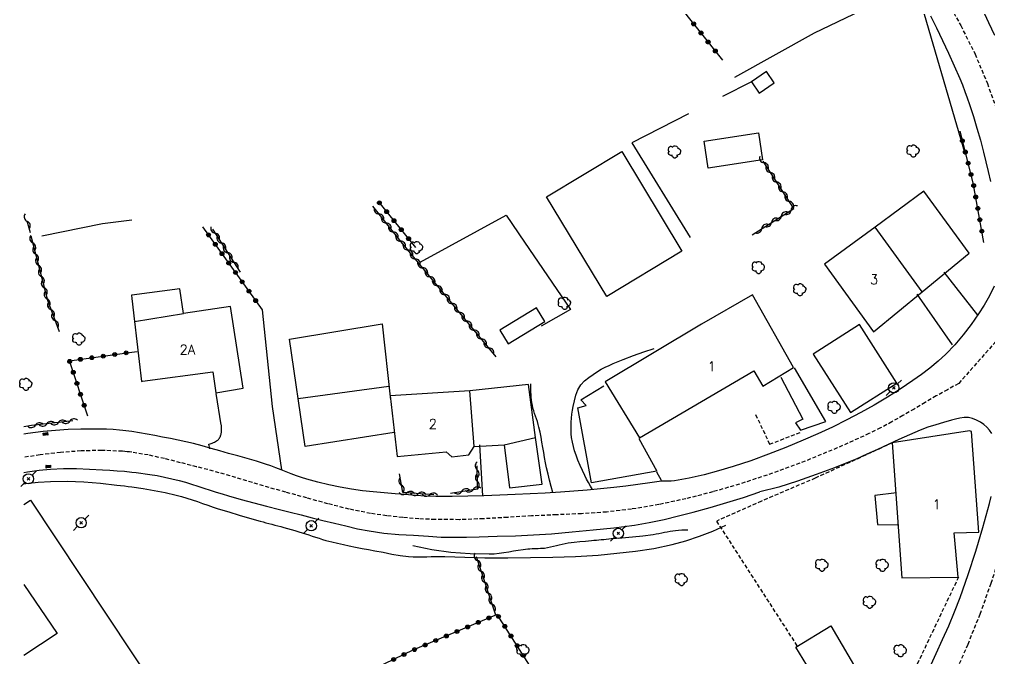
# Model space of a CAD drawing. Header units: millimetres. Extents: x 182998 to 184000, y 151998 to 153001.
# Drawn here: x 182999.4 to 183125.3, y 152199.2 to 152282.2 of the extents above; entities that cross this region are included whole.
import ezdxf
from ezdxf.enums import TextEntityAlignment as Align

# ---------------------------------------------------------------- set-up
doc = ezdxf.new("R2010")
doc.units = ezdxf.units.MM
doc.linetypes.add('DASHED', pattern=[0.75, 0.5, -0.25])
doc.layers.get('0').update_dxf_attribs({"linetype": 'CONTINUOUS'})
for name, color, linetype in [('W0001', 6, 'DASHED'), ('W0008', 7, 'CONTINUOUS'), ('W0017', 7, 'CONTINUOUS'), ('W0071', 7, 'CONTINUOUS'), ('W0101', 7, 'CONTINUOUS'), ('W0104', 1, 'CONTINUOUS'), ('W0112', 1, 'DASHED'), ('W0211', 2, 'CONTINUOUS'), ('W0300', 7, 'CONTINUOUS'), ('W0310', 3, 'CONTINUOUS'), ('W0323', 7, 'CONTINUOUS'), ('W0330', 7, 'CONTINUOUS'), ('W0333', 7, 'CONTINUOUS'), ('W0401', 7, 'CONTINUOUS'), ('W0473', 7, 'CONTINUOUS'), ('W0991', 7, 'CONTINUOUS')]:
    doc.layers.add(name, color=color, linetype=linetype)
doc.styles.get("Standard").update_dxf_attribs({"font": 'romans.shx', "width": 0.85})

# ---------------------------------------------------------------- blocks, each defined once
blk = doc.blocks.new('T300')
for p, q in [((-0.8, 0.51), (-0.86, 0.34)), ((-0.86, 0.34), (-0.86, 0.17)), ((-0.86, 0.17), (-0.74, 0.06)), ((-0.69, 0.63), (-0.8, 0.51)), ((-0.8, -0.06), (-0.74, 0.06)), ((-0.74, 0.06), (-0.69, 0.11)), ((-0.57, 0.69), (-0.69, 0.63)), ((-0.46, 0.69), (-0.57, 0.69)), ((-0.29, 0.63), (-0.46, 0.69)), ((-0.29, 0.63), (-0.17, 0.74)), ((-0.23, 0.57), (-0.29, 0.63)), ((-0.17, 0.74), (-0.06, 0.8)), ((-0.06, 0.8), (0.06, 0.8)), ((0.06, 0.8), (0.23, 0.74)), ((0.23, 0.74), (0.34, 0.63)), ((0.34, 0.63), (0.4, 0.51)), ((0.46, 0.46), (0.34, 0.46)), ((0.4, 0.51), (0.4, 0.46)), ((0.57, 0.4), (0.46, 0.46)), ((0.57, 0.4), (0.69, 0.29)), ((0.69, 0.29), (0.74, 0.17)), ((0.74, 0.06), (0.69, -0.17)), ((0.74, 0.17), (0.74, 0.06)), ((-0.8, -0.17), (-0.8, -0.06)), ((-0.8, -0.23), (-0.8, -0.17)), ((-0.74, -0.34), (-0.8, -0.23)), ((-0.69, -0.4), (-0.74, -0.34)), ((-0.51, -0.46), (-0.69, -0.4)), ((-0.4, -0.46), (-0.51, -0.46)), ((-0.4, -0.46), (-0.34, -0.46)), ((-0.34, -0.46), (-0.34, -0.4)), ((-0.34, -0.51), (-0.34, -0.46)), ((-0.29, -0.63), (-0.34, -0.51)), ((-0.17, -0.74), (-0.29, -0.63)), ((-0.06, -0.8), (-0.17, -0.74)), ((0.06, -0.8), (-0.06, -0.8)), ((0.17, -0.74), (0.06, -0.8)), ((0.23, -0.69), (0.17, -0.74)), ((0.29, -0.46), (0.23, -0.46)), ((0.29, -0.63), (0.23, -0.69)), ((0.46, -0.4), (0.29, -0.46)), ((0.34, -0.51), (0.29, -0.63)), ((0.34, -0.51), (0.34, -0.46)), ((0.57, -0.34), (0.46, -0.4)), ((0.63, -0.29), (0.57, -0.34)), ((0.69, -0.17), (0.63, -0.29))]:
    blk.add_line(p, q)
blk = doc.blocks.new('T401')
for p, q in [((-0.3, 0.3), (0, 0.3)), ((-0.3, -0.25), (-0.3, 0.3)), ((-0.3, 0.15), (0, 0.15)), ((-0.3, 0), (0, 0)), ((0, 0.3), (0, -0.25)), ((-0.3, -0.15), (0, -0.15)), ((-0.3, -0.25), (-0.3, -0.3)), ((-0.3, -0.3), (0, -0.3)), ((0, -0.3), (0, -0.25))]:
    blk.add_line(p, q)
blk = doc.blocks.new('T473')
for p, q in [((-0.166667, 0.166667), (0.166667, -0.166667)), ((-0.166667, -0.166667), (0.166667, 0.166667)), ((0.500001, 0.500001), (1.000002, 1.000002)), ((-1.000002, -1.000002), (-0.500001, -0.500001))]:
    blk.add_line(p, q)
blk.add_ellipse((0, 0), major_axis=(0.471405, 0.471405), ratio=1, start_param=5.4977871438, end_param=11.780972451)
blk = doc.blocks.new('t310o')
at = {"color": 0, "linetype": 'Continuous'}
for centre, start, end in [((-0.5, 0.38), 216.8699, 323.1304), ((0.5, -0.37), 36.8699, 143.1303)]:
    blk.add_arc(centre, 0.625, start, end, dxfattribs=at)
blk = doc.blocks.new('t323o')
at = {"color": 0, "linetype": 'Continuous'}
for radius in [0.25, 0.15]:
    blk.add_circle((0, 0), radius, dxfattribs=at)

msp = doc.modelspace()

# ---------------------------------------------------------------- linework, layer by layer
at = {"layer": 'W0001'}
for points in [[(183119.59, 152285.01), (183121.59, 152281.4), (183123.45, 152277.7), (183125.05, 152273.89), (183126.18, 152270.69)], [(183130.62, 152245.4), (183121.33, 152234.91), (183119.87, 152234.11), (183118.42, 152233.29), (183116.98, 152232.45), (183115.54, 152231.6), (183114.1, 152230.75), (183112.65, 152229.93), (183111.18, 152229.14), (183109.68, 152228.4), (183105.57, 152226.55), (183101.4, 152224.83), (183097.16, 152223.26), (183092.88, 152221.85), (183089.42, 152220.84), (183085.93, 152219.95), (183082.41, 152219.2), (183078.86, 152218.6), (183075.62, 152218.22), (183072.37, 152218), (183069.12, 152217.86), (183065.88, 152217.71), (183062.76, 152217.53), (183059.64, 152217.35), (183056.51, 152217.23), (183053.37, 152217.24), (183051.27, 152217.34), (183049.17, 152217.5), (183047.08, 152217.73), (183045, 152218.04), (183042.21, 152218.6), (183039.45, 152219.29), (183036.72, 152220.05), (183033.98, 152220.8), (183032.53, 152221.2), (183031.09, 152221.61), (183029.64, 152222.04), (183028.2, 152222.48), (183026.76, 152222.91), (183025.32, 152223.33), (183023.87, 152223.73), (183022.41, 152224.1), (183020.32, 152224.63), (183018.23, 152225.16), (183016.13, 152225.63), (183014, 152225.98)], [(183120.84, 152197.17), (183122.54, 152201.05), (183124.11, 152204.98), (183125.55, 152208.97), (183126.84, 152213.01), (183127.79, 152216.31), (183128.63, 152219.64), (183129.34, 152223), (183129.87, 152226.39), (183130.15, 152228.76), (183130.38, 152231.13), (183130.54, 152233.51), (183130.65, 152235.88), (183130.71, 152238.26), (183130.72, 152240.64), (183130.69, 152243.02), (183130.62, 152245.4)], [(183014, 152225.98), (183013.69, 152226.02), (183013.39, 152226.06), (183013.08, 152226.09), (183012.77, 152226.11), (183010.09, 152226.23), (183007.41, 152226.16), (183004.74, 152225.95), (183002.08, 152225.64), (183000, 152225.32)]]:
    msp.add_lwpolyline(points, dxfattribs=at)
at = {"layer": 'W0008'}
for points in [[(183108.74, 152306.1), (183109.76, 152305.13), (183110.74, 152304.14), (183111.7, 152303.12), (183112.63, 152302.07), (183113.58, 152300.91), (183114.5, 152299.72), (183115.39, 152298.52), (183116.26, 152297.3), (183117.42, 152295.67), (183118.55, 152294.03), (183119.65, 152292.37), (183120.7, 152290.66), (183121.92, 152288.49), (183123.06, 152286.28), (183124.16, 152284.04), (183125.22, 152281.79), (183125.97, 152280.14)], [(183117.68, 152282.67), (183118.44, 152281.1), (183119.23, 152279.47), (183120, 152277.83), (183120.75, 152276.18), (183121.47, 152274.52), (183121.81, 152273.68), (183122.13, 152272.84), (183122.44, 152271.99), (183122.74, 152271.13)], [(183122.74, 152271.13), (183123.23, 152269.6), (183123.69, 152268.06), (183124.14, 152266.51), (183124.56, 152264.96), (183124.87, 152263.7), (183125.17, 152262.43), (183125.45, 152261.16)], [(183125.92, 152247.55), (183125.32, 152246.3), (183124.63, 152245.1), (183123.9, 152243.94), (183122.95, 152242.56), (183121.93, 152241.23), (183120.84, 152239.95), (183119.68, 152238.73), (183118.67, 152237.8), (183117.6, 152236.92), (183116.5, 152236.09), (183115.38, 152235.29), (183113.74, 152234.18), (183112.07, 152233.13), (183110.36, 152232.12), (183108.63, 152231.16), (183106.79, 152230.19), (183104.93, 152229.26), (183103.05, 152228.39), (183101.14, 152227.55), (183098.9, 152226.61), (183096.64, 152225.72), (183094.36, 152224.89), (183092.05, 152224.13), (183090.17, 152223.57), (183088.28, 152223.06), (183086.36, 152222.62), (183084.42, 152222.29), (183084.01, 152222.24), (183083.6, 152222.22), (183083.18, 152222.21), (183082.77, 152222.23)], [(183125.64, 152228.42), (183125.33, 152228.84), (183124.98, 152229.24), (183124.58, 152229.59), (183124.14, 152229.9), (183123.66, 152230.17), (183123.14, 152230.38), (183122.6, 152230.5), (183122.03, 152230.51), (183121.47, 152230.43), (183120.93, 152230.28), (183120.4, 152230.14), (183119.37, 152229.86), (183118.35, 152229.56), (183117.34, 152229.23), (183116.34, 152228.85), (183114.94, 152228.26), (183113.55, 152227.65), (183112.17, 152227.01), (183110.79, 152226.36), (183109.41, 152225.72), (183108.02, 152225.1), (183106.61, 152224.52), (183105.19, 152223.98), (183102.81, 152223.11), (183100.42, 152222.23), (183098, 152221.45), (183095.52, 152220.86)], [(183014, 152228.67), (183013.6, 152228.72), (183013.21, 152228.78), (183012.81, 152228.82), (183012.41, 152228.87), (183011.56, 152228.94), (183010.7, 152228.98), (183009.85, 152229), (183008.99, 152229), (183007.37, 152228.98), (183005.74, 152228.93), (183004.11, 152228.83), (183002.49, 152228.67), (183000.49, 152228.43), (183000, 152228.35)], [(183082.77, 152222.23), (183081.22, 152222), (183079.67, 152221.78), (183078.12, 152221.59), (183076.57, 152221.41), (183074.84, 152221.22), (183073.1, 152221.07), (183071.36, 152220.92), (183069.63, 152220.8), (183067.67, 152220.68), (183065.7, 152220.57), (183063.74, 152220.49), (183061.78, 152220.41), (183059.7, 152220.34), (183057.63, 152220.27), (183055.56, 152220.23), (183053.48, 152220.25), (183052.15, 152220.3), (183050.82, 152220.39), (183049.49, 152220.49), (183048.17, 152220.6), (183046.75, 152220.72), (183045.34, 152220.84), (183043.93, 152220.99), (183042.52, 152221.18), (183041.05, 152221.44), (183039.59, 152221.74), (183038.14, 152222.08), (183036.71, 152222.48), (183036.03, 152222.69), (183035.36, 152222.92), (183034.69, 152223.17), (183034.03, 152223.43), (183033.37, 152223.7), (183032.7, 152223.95), (183032.04, 152224.2), (183031.36, 152224.43), (183030.17, 152224.81), (183028.96, 152225.16), (183027.75, 152225.5), (183026.54, 152225.84), (183025.41, 152226.16), (183024.28, 152226.49), (183023.14, 152226.81), (183022, 152227.1), (183021, 152227.34), (183020.01, 152227.56), (183019.01, 152227.76), (183018, 152227.96), (183017, 152228.15), (183016, 152228.33), (183015, 152228.51), (183014, 152228.67)], [(183000, 152223.34), (183000.46, 152223.43), (183001.96, 152223.65), (183003.46, 152223.8), (183005.14, 152223.87), (183006.82, 152223.87), (183008.5, 152223.8), (183010.18, 152223.72), (183011.14, 152223.66), (183012.09, 152223.59), (183013.05, 152223.51), (183014, 152223.41)], [(183014, 152223.41), (183014.58, 152223.35), (183015.16, 152223.27), (183015.74, 152223.2), (183016.32, 152223.11), (183017.29, 152222.95), (183018.25, 152222.76), (183019.2, 152222.55), (183020.15, 152222.31), (183020.96, 152222.09), (183021.76, 152221.85), (183022.56, 152221.6), (183023.35, 152221.34), (183024.15, 152221.08), (183024.94, 152220.82), (183025.74, 152220.57), (183026.54, 152220.33), (183028.19, 152219.87), (183029.84, 152219.42), (183031.5, 152218.99), (183033.15, 152218.57), (183034.56, 152218.2), (183035.97, 152217.84), (183037.39, 152217.48), (183038.8, 152217.13), (183040.3, 152216.77), (183041.79, 152216.41), (183043.3, 152216.06), (183044.81, 152215.76), (183046.72, 152215.48), (183048.65, 152215.32), (183050.57, 152215.21), (183052.49, 152215.07), (183054.14, 152214.97), (183055.78, 152214.95), (183057.43, 152214.97), (183059.07, 152215.02), (183061.43, 152215.09), (183063.78, 152215.15), (183066.13, 152215.25), (183068.48, 152215.41), (183071.17, 152215.65), (183073.87, 152215.89), (183076.56, 152216.17), (183079.24, 152216.53), (183081.17, 152216.86), (183083.08, 152217.27), (183084.98, 152217.72), (183086.87, 152218.21), (183089.05, 152218.81), (183091.22, 152219.45), (183093.38, 152220.13), (183095.52, 152220.86)], [(183125.33, 152219.31), (183125.53, 152220.24)], [(183117.32, 152197.49), (183118.42, 152199.86), (183119.23, 152201.66), (183120.03, 152203.46), (183120.79, 152205.27), (183121.5, 152207.11), (183122.57, 152210.12), (183123.57, 152213.16), (183124.48, 152216.23), (183125.33, 152219.31)]]:
    msp.add_lwpolyline(points, dxfattribs=at)
at = {"layer": 'W0017'}
for points in [[(183119.38, 152249.37), (183123.76, 152243.8)], [(183120.51, 152239.92), (183115.93, 152246.5)], [(183025.61, 152229.53), (183024.94, 152233.61)], [(183024.01, 152227.02), (183024.16, 152227.07), (183024.3, 152227.12), (183024.44, 152227.18), (183024.59, 152227.24), (183024.73, 152227.31), (183024.87, 152227.37), (183025.01, 152227.45), (183025.14, 152227.55), (183025.23, 152227.63), (183025.31, 152227.72), (183025.38, 152227.83), (183025.44, 152227.93), (183025.49, 152228.03), (183025.52, 152228.13), (183025.55, 152228.24), (183025.58, 152228.34), (183025.6, 152228.45), (183025.62, 152228.56), (183025.63, 152228.67), (183025.63, 152228.79), (183025.64, 152228.88), (183025.64, 152228.97), (183025.64, 152229.06), (183025.63, 152229.16), (183025.63, 152229.25), (183025.62, 152229.34), (183025.62, 152229.44), (183025.61, 152229.53)], [(183024.12, 152226.42), (183024.01, 152227.02)], [(183059.54, 152220.33), (183059.16, 152226.97)], [(183082.77, 152222.31), (183082.13, 152223.39)]]:
    msp.add_lwpolyline(points, dxfattribs=at)
at = {"layer": 'W0071'}
for points in [[(183073.78, 152221.16), (183073.52, 152221.6), (183073.27, 152222.04), (183073.02, 152222.49), (183072.8, 152222.95), (183072.48, 152223.6), (183072.19, 152224.27), (183071.91, 152224.94), (183071.67, 152225.62), (183071.48, 152226.17), (183071.31, 152226.73), (183071.18, 152227.3), (183071.09, 152227.88), (183071.04, 152228.39), (183071.02, 152228.89), (183071.02, 152229.4), (183071.03, 152229.91), (183071.07, 152230.42), (183071.12, 152230.92), (183071.19, 152231.43), (183071.28, 152231.93), (183071.44, 152232.65), (183071.64, 152233.38), (183071.91, 152234.08), (183072.3, 152234.74), (183072.76, 152235.27), (183073.3, 152235.71), (183073.87, 152236.1), (183074.45, 152236.47), (183074.93, 152236.76), (183075.43, 152237.03), (183075.94, 152237.26), (183076.46, 152237.49), (183077.77, 152238.04), (183079.1, 152238.55), (183080.45, 152239.02), (183081.8, 152239.45)], [(183068.64, 152220.74), (183068.42, 152221.54), (183068.21, 152222.35), (183068.02, 152223.16), (183067.84, 152223.97), (183067.7, 152224.63), (183067.58, 152225.29), (183067.46, 152225.95), (183067.36, 152226.61), (183067.24, 152227.28), (183067.13, 152227.94), (183066.99, 152228.6), (183066.84, 152229.26), (183066.75, 152229.61), (183066.64, 152229.97), (183066.52, 152230.32), (183066.4, 152230.67), (183066.28, 152231.02), (183066.17, 152231.37), (183066.07, 152231.73), (183065.99, 152232.09), (183065.93, 152232.43), (183065.88, 152232.78), (183065.85, 152233.12), (183065.82, 152233.46), (183065.8, 152233.81), (183065.79, 152234.16), (183065.79, 152234.5), (183065.8, 152234.85)]]:
    msp.add_lwpolyline(points, dxfattribs=at)
at = {"layer": 'W0101'}
for points in [[(183110.47, 152255.23), (183103.9, 152250.39), (183110.26, 152241.63), (183116.57, 152246.8)], [(183116.57, 152246.8), (183110.47, 152255.23), (183110.47, 152255.23)], [(183014, 152246.39), (183013.95, 152246.39), (183014, 152245.97)], [(183014.35, 152242.98), (183015.25, 152235.18), (183015.39, 152235.23), (183024.53, 152236.44), (183024.89, 152233.72), (183028.44, 152234.29), (183026.79, 152244.93), (183020.7, 152244.02)], [(183014.35, 152242.98), (183020.7, 152244.02)], [(183122.74, 152228.76), (183112.68, 152227.19)], [(183123.01, 152228.68), (183122.74, 152228.76)], [(183123.95, 152215.62), (183123.01, 152228.68)], [(183112.68, 152227.19), (183113.95, 152209.67), (183121.28, 152209.78), (183120.76, 152215.51), (183123.95, 152215.62)]]:
    msp.add_lwpolyline(points, dxfattribs=at)
for points in [[(183094.56, 152246.42), (183087.95, 152242.62), (183075.44, 152235.15), (183079.9, 152227.85), (183094.75, 152236.56), (183095.91, 152234.57), (183099.87, 152237)], [(183048.42, 152225.43), (183054.78, 152226.06), (183055.55, 152225.4), (183057.73, 152225.67), (183058.44, 152226.72), (183057.86, 152233.94), (183047.51, 152233.3)]]:
    msp.add_lwpolyline(points, close=True, dxfattribs=at)
at = {"layer": 'W0104'}
for points in [[(183096.37, 152275.43), (183094.42, 152274.1), (183095.42, 152272.62), (183097.37, 152273.95), (183096.37, 152275.43)], [(183088.27, 152266.39), (183095.33, 152267.47), (183095.86, 152263.96), (183088.81, 152262.88), (183088.27, 152266.39)], [(183077.59, 152265.04), (183085.41, 152252.09), (183075.64, 152246.19), (183067.82, 152259.14), (183077.59, 152265.04)], [(183062.85, 152240.05), (183067.62, 152242.95), (183066.52, 152244.74), (183061.76, 152241.85), (183062.85, 152240.05)], [(183107.28, 152231.13), (183113.29, 152234.96), (183108.44, 152242.56), (183102.44, 152238.73), (183107.28, 152231.13)], [(183111.34, 152189.18), (183109.41, 152185.32), (183105.88, 152191.32), (183100.18, 152200.66), (183104.72, 152203.45), (183110.32, 152193.94), (183108.99, 152193.17)]]:
    msp.add_lwpolyline(points, close=True, dxfattribs=at)
for points in [[(183116.79, 152259.89), (183110.47, 152255.23)], [(183116.57, 152246.8), (183122.71, 152251.82), (183116.79, 152259.89)], [(183020.7, 152244.02), (183020.21, 152247.21), (183014, 152246.39)], [(183014, 152245.97), (183014.35, 152242.98)], [(183048.06, 152228.54), (183036.49, 152226.75), (183034.45, 152240.69), (183046.49, 152242.64), (183047.57, 152232.78)], [(183098.25, 152235.73), (183101.09, 152230.3), (183100.15, 152229.81), (183100.81, 152228.87), (183104.09, 152229.97), (183100.01, 152236.94)], [(183058.44, 152226.72), (183062.33, 152226.94), (183063.04, 152221.38), (183067.26, 152221.85), (183066.38, 152227.88), (183065.47, 152234.79), (183057.86, 152233.94)], [(183047.37, 152234.53), (183035.58, 152232.92)], [(183079.79, 152227.77), (183082.13, 152223.53), (183073.65, 152222.01), (183071.89, 152231.76), (183072.99, 152232.07), (183072.3, 152232.81), (183075.27, 152234.6)], [(183062.33, 152226.94), (183066.38, 152227.88)], [(183113.26, 152220.72), (183110.43, 152220.39), (183110.78, 152216.59), (183113.4, 152216.56)]]:
    msp.add_lwpolyline(points, dxfattribs=at)
at = {"layer": 'W0112'}
for points in [[(183094.97, 152230.88), (183096.79, 152227.03), (183100.89, 152228.62)], [(183112.68, 152227.19), (183102.71, 152222.62), (183095.72, 152219.64), (183089.93, 152217.05)], [(183100.37, 152200.86), (183089.93, 152217.05)], [(183111.5, 152189.04), (183121.39, 152209.92)]]:
    msp.add_lwpolyline(points, dxfattribs=at)
at = {"layer": 'W0211'}
for points in [[(183000, 152221.87), (183000.25, 152221.91), (183001.85, 152222.09), (183003.46, 152222.2), (183005.61, 152222.23), (183007.77, 152222.14), (183009.91, 152221.96), (183012.05, 152221.73), (183012.54, 152221.68), (183013.03, 152221.62), (183013.51, 152221.55), (183014, 152221.49)], [(183014, 152221.49), (183015.45, 152221.27), (183016.9, 152221.02), (183018.34, 152220.74), (183019.77, 152220.41), (183020.46, 152220.23), (183021.15, 152220.02), (183021.83, 152219.8), (183022.51, 152219.57), (183023.18, 152219.33), (183023.86, 152219.1), (183024.54, 152218.87), (183025.22, 152218.65), (183026.57, 152218.24), (183027.93, 152217.83), (183029.29, 152217.44), (183030.65, 152217.05), (183031.03, 152216.94), (183031.41, 152216.84), (183031.79, 152216.74), (183032.18, 152216.63), (183032.56, 152216.53), (183032.94, 152216.43), (183033.32, 152216.33), (183033.71, 152216.22), (183034.2, 152216.09), (183034.68, 152215.95), (183035.17, 152215.82), (183035.66, 152215.67), (183036.1, 152215.54), (183036.54, 152215.39), (183036.98, 152215.25), (183037.42, 152215.1), (183037.86, 152214.95), (183038.3, 152214.81), (183038.74, 152214.67), (183039.19, 152214.54), (183039.94, 152214.34), (183040.7, 152214.16), (183041.46, 152213.99), (183042.22, 152213.83), (183043.05, 152213.66), (183043.88, 152213.5), (183044.72, 152213.34), (183045.55, 152213.19), (183046.64, 152212.99), (183047.73, 152212.77), (183048.83, 152212.58), (183049.93, 152212.45), (183050.52, 152212.41), (183051.1, 152212.4), (183051.69, 152212.4), (183052.27, 152212.41), (183052.86, 152212.43), (183053.44, 152212.44), (183054.03, 152212.45), (183054.61, 152212.45), (183059.82, 152212.29), (183060.56, 152212.28), (183061.31, 152212.27), (183062.05, 152212.28), (183062.8, 152212.29), (183065.73, 152212.32), (183068.66, 152212.36), (183071.6, 152212.45), (183074.53, 152212.64), (183076.95, 152212.86), (183079.36, 152213.13), (183081.77, 152213.49), (183084.15, 152214), (183085.93, 152214.49), (183087.69, 152215.07), (183089.42, 152215.74), (183091.11, 152216.5)]]:
    msp.add_lwpolyline(points, dxfattribs=at)
at = {"layer": 'W0300'}
for points in [[(183092.27, 152274.71), (183102.6, 152280.47), (183115.71, 152286.75), (183122.16, 152264.63)], [(183094.42, 152274.1), (183090.66, 152272.18)], [(183086.25, 152269.92), (183078.91, 152266.17), (183086.46, 152253.86)], [(183050.48, 152213.86), (183052.93, 152213.37), (183055.41, 152213.02), (183057.9, 152212.83), (183060.4, 152212.78), (183061.03, 152212.81), (183061.66, 152212.87), (183062.29, 152212.96), (183062.92, 152213.06), (183063.54, 152213.17), (183064.16, 152213.28), (183064.79, 152213.37), (183065.41, 152213.44), (183065.68, 152213.46), (183065.95, 152213.48), (183066.22, 152213.48), (183066.49, 152213.49), (183066.76, 152213.49), (183067.03, 152213.51), (183067.29, 152213.52), (183067.56, 152213.55), (183067.95, 152213.61), (183068.34, 152213.69), (183068.72, 152213.78), (183069.11, 152213.87), (183069.49, 152213.97), (183069.87, 152214.06), (183070.26, 152214.15), (183070.65, 152214.21), (183071.4, 152214.32), (183072.15, 152214.39), (183072.9, 152214.45), (183073.65, 152214.52), (183073.97, 152214.55), (183074.3, 152214.58), (183074.62, 152214.61), (183074.94, 152214.64), (183075.27, 152214.67), (183075.59, 152214.7), (183075.92, 152214.73), (183076.24, 152214.77), (183077.6, 152214.89), (183078.97, 152215.01), (183080.33, 152215.15), (183081.69, 152215.32), (183082.06, 152215.37), (183082.42, 152215.44), (183082.78, 152215.51), (183083.14, 152215.59), (183083.5, 152215.67), (183083.86, 152215.73), (183084.22, 152215.79), (183084.59, 152215.84), (183084.98, 152215.88), (183085.38, 152215.9), (183085.78, 152215.9), (183086.18, 152215.9)]]:
    msp.add_lwpolyline(points, dxfattribs=at)
at = {"layer": 'W0310'}
for points in [[(183094.5, 152254.22), (183099.93, 152257.66), (183095.93, 152263.77)], [(183061.31, 152238.37), (183048.96, 152253.3), (183045.29, 152257.94)], [(183000.39, 152256.04), (183000.81, 152254.51)], [(183024.47, 152254.96), (183028.06, 152249.39)], [(183000.89, 152254.1), (183003.04, 152245.73), (183004.56, 152241.68)], [(183006.35, 152230.08), (183000.98, 152229.45), (183000, 152229.29)], [(183055.36, 152220.69), (183058.86, 152221.24), (183058.83, 152224.21)], [(183053.18, 152220.44), (183049.18, 152220.74), (183048.75, 152223.19)], [(183061.25, 152204.82), (183058.72, 152212.4)]]:
    msp.add_lwpolyline(points, dxfattribs=at)
at = {"layer": 'W0323'}
for points in [[(183070.75, 152302.81), (183076.43, 152294.85), (183081.44, 152288.51), (183090.67, 152276.91)], [(183124.61, 152253.23), (183123.21, 152260.99), (183121.5, 152267.66)], [(183050.87, 152252.56), (183046.05, 152258.49)], [(183030.95, 152244.46), (183023.2, 152255.26)], [(183008.28, 152230.66), (183005.91, 152237.85), (183014, 152238.99)], [(183014, 152238.99), (183014.67, 152239.09)], [(183072.58, 152187.39), (183070.21, 152191.16), (183061.42, 152204.93), (183050.48, 152200.27), (183037.01, 152193.77), (183041.24, 152187.79)]]:
    msp.add_lwpolyline(points, dxfattribs=at)
at = {"layer": 'W0330'}
for points in [[(183002.3, 152254.07), (183010.18, 152255.7), (183014, 152256.16)], [(183051.44, 152250.69), (183062.57, 152256.78), (183064.97, 152253.28), (183070.92, 152244.54), (183067.15, 152242.37)], [(183033.48, 152223.72), (183032.27, 152231.93), (183030.95, 152244.46)]]:
    msp.add_lwpolyline(points, dxfattribs=at)
at = {"layer": 'W0333'}
for points in [[(183000, 152219.22), (183000.84, 152219.78)], [(183000.84, 152219.78), (183014, 152199.95)], [(183000, 152208.8), (183004.29, 152202.45), (183000, 152199.61)], [(183014, 152199.95), (183018.47, 152193.22)]]:
    msp.add_lwpolyline(points, dxfattribs=at)

# ---------------------------------------------------------------- block references
at = {"layer": 'W0300'}
for p in [(183084.47, 152264.99), (183115.44, 152265.1), (183050.98, 152252.56), (183095.36, 152249.97), (183100.73, 152247.08), (183070.18, 152245.32), (183007.15, 152240.68), (183000.26, 152234.79), (183105.19, 152231.82), (183103.59, 152211.32), (183111.45, 152211.3), (183085.36, 152209.45), (183109.79, 152206.5), (183064.81, 152200.22), (183113.79, 152200.2)]:
    msp.add_blockref('T300', p, dxfattribs=at)
at = {"layer": 'W0310'}
for p, rotation in [((183096.06, 152263.58), 123.1536434373759), ((183096.88, 152262.32), 123.1536434373759), ((183097.7, 152261.07), 123.1536434373759), ((183098.52, 152259.81), 123.1536434373759), ((183099.34, 152258.56), 123.1536434373759), ((183046.09, 152256.93), 128.44025462422), ((183098.3, 152256.63), 32.39880739063214), ((183099.57, 152257.43), 32.39880739063214), ((183000.42, 152255.96), 285.2483539021094), ((183047.02, 152255.75), 128.44025462422), ((183097.03, 152255.82), 32.39880739063214), ((183024.81, 152254.43), 302.8067461573091), ((183047.95, 152254.58), 128.44025462422), ((183095.77, 152255.02), 32.39880739063214), ((183001.14, 152253.16), 284.3934190689073), ((183025.62, 152253.17), 302.8067461573091), ((183048.88, 152253.4), 128.44025462422), ((183001.51, 152251.71), 284.3934190689073), ((183026.43, 152251.91), 302.8067461573091), ((183049.84, 152252.25), 129.5790093072469), ((183001.88, 152250.26), 284.3934190689073), ((183027.24, 152250.65), 302.8067461573091), ((183050.79, 152251.09), 129.5790093072469), ((183002.25, 152248.8), 284.3934190689073), ((183051.75, 152249.93), 129.5790093072469), ((183052.71, 152248.78), 129.5790093072469), ((183053.66, 152247.62), 129.5790093072469), ((183002.63, 152247.35), 284.3934190689073), ((183054.62, 152246.47), 129.5790093072469), ((183003, 152245.9), 284.3934190689073), ((183055.57, 152245.31), 129.5790093072469), ((183003.51, 152244.49), 290.5162612093122), ((183056.53, 152244.15), 129.5790093072469), ((183004.03, 152243.08), 290.5162612093122), ((183057.48, 152243), 129.5790093072469), ((183058.44, 152241.84), 129.5790093072469), ((183059.4, 152240.69), 129.5790093072469), ((183060.35, 152239.53), 129.5790093072469), ((183001.48, 152229.5), 186.729838980369), ((183002.97, 152229.68), 186.729838980369), ((183004.46, 152229.86), 186.729838980369), ((183005.95, 152230.03), 186.729838980369), ((183058.83, 152223.7), 90.53344911128612), ((183049.01, 152221.72), 100.0474434054188), ((183058.85, 152222.2), 90.53344911128612), ((183049.69, 152220.7), 175.7263095136227), ((183051.18, 152220.59), 175.7263095136227), ((183056.84, 152220.92), 8.95241258416099), ((183058.32, 152221.15), 8.95241258416099), ((183052.68, 152220.48), 175.7263095136227), ((183058.87, 152211.93), 108.5003826060403), ((183059.35, 152210.51), 108.5003826060403), ((183059.83, 152209.09), 108.5003826060403), ((183060.3, 152207.67), 108.5003826060403), ((183060.78, 152206.24), 108.5003826060403)]:
    msp.add_blockref('t310o', p, dxfattribs=dict(at, rotation=rotation))
at = {"layer": 'W0323'}
for p, rotation in [((183086.93, 152281.61), 308.513075971778), ((183087.87, 152280.44), 308.513075971778), ((183088.8, 152279.26), 308.513075971778), ((183089.74, 152278.09), 308.513075971778), ((183121.81, 152266.42), 104.3729490605479), ((183122.19, 152264.97), 104.3729490605479), ((183122.56, 152263.52), 104.3729490605479), ((183122.93, 152262.06), 104.3729490605479), ((183123.28, 152260.61), 100.2541525015118), ((183046.13, 152258.38), 129.1132726879203), ((183123.54, 152259.13), 100.2541525015118), ((183047.08, 152257.22), 129.1132726879203), ((183123.81, 152257.65), 100.2541525015118), ((183048.03, 152256.05), 129.1132726879203), ((183124.08, 152256.18), 100.2541525015118), ((183048.97, 152254.89), 129.1132726879203), ((183124.34, 152254.7), 100.2541525015118), ((183023.95, 152254.21), 125.6745617795409), ((183049.92, 152253.72), 129.1132726879203), ((183024.83, 152252.99), 125.6745617795409), ((183025.7, 152251.77), 125.6745617795409), ((183026.58, 152250.55), 125.6745617795409), ((183027.45, 152249.33), 125.6745617795409), ((183028.32, 152248.12), 125.6745617795409), ((183029.2, 152246.9), 125.6745617795409), ((183030.07, 152245.68), 125.6745617795409), ((183008.81, 152238.26), 8.057365000071771), ((183010.29, 152238.47), 8.057365000071771), ((183011.78, 152238.68), 8.057365000071771), ((183013.27, 152238.89), 8.057365000071771), ((183005.93, 152237.78), 108.2400978407817), ((183007.32, 152238.05), 8.057365000071771), ((183006.4, 152236.36), 108.2400978407817), ((183006.87, 152234.93), 108.2400978407817), ((183007.34, 152233.51), 108.2400978407817), ((183007.81, 152232.08), 108.2400978407817), ((183060.35, 152204.47), 203.0620502379878), ((183061.6, 152204.65), 122.5408270317382), ((183057.59, 152203.3), 203.0620502379878), ((183058.97, 152203.89), 203.0620502379878), ((183062.41, 152203.38), 122.5408270317382), ((183054.83, 152202.12), 203.0620502379878), ((183056.21, 152202.71), 203.0620502379878), ((183063.21, 152202.12), 122.5408270317382), ((183050.69, 152200.36), 203.0620502379878), ((183052.07, 152200.95), 203.0620502379878), ((183053.45, 152201.54), 203.0620502379878), ((183064.02, 152200.86), 122.5408270317382), ((183049.33, 152199.72), 205.7657287290913), ((183064.83, 152199.59), 122.5408270317382), ((183047.98, 152199.07), 205.7657287290913)]:
    msp.add_blockref('t323o', p, dxfattribs=dict(at, rotation=rotation))
at = {"layer": 'W0401'}
for p, rotation in [((183002.8, 152228.51), 95.99685076651251), ((183003.15, 152223.99), 274.7958489721921)]:
    msp.add_blockref('T401', p, dxfattribs=dict(at, rotation=rotation))
at = {"layer": 'W0473'}
for p in [(183112.9, 152234.35), (183000.57, 152222.53), (183007.42, 152216.83), (183037.29, 152216.44), (183077.15, 152215.45)]:
    msp.add_blockref('T473', p, dxfattribs=at)

# ---------------------------------------------------------------- texts
at = {"layer": 'W0991'}
for s, p in [('3', (183110.35, 152248.43)), ('2A', (183021.21, 152239.32)), ('1', (183089.28, 152237.14)), ('2', (183053.07, 152229.67)), ('1', (183118.48, 152219.22))]:
    msp.add_text(s, height=1.25, dxfattribs=at).set_placement(p, align=Align.MIDDLE_CENTER)

doc.saveas('drawing.dxf')
